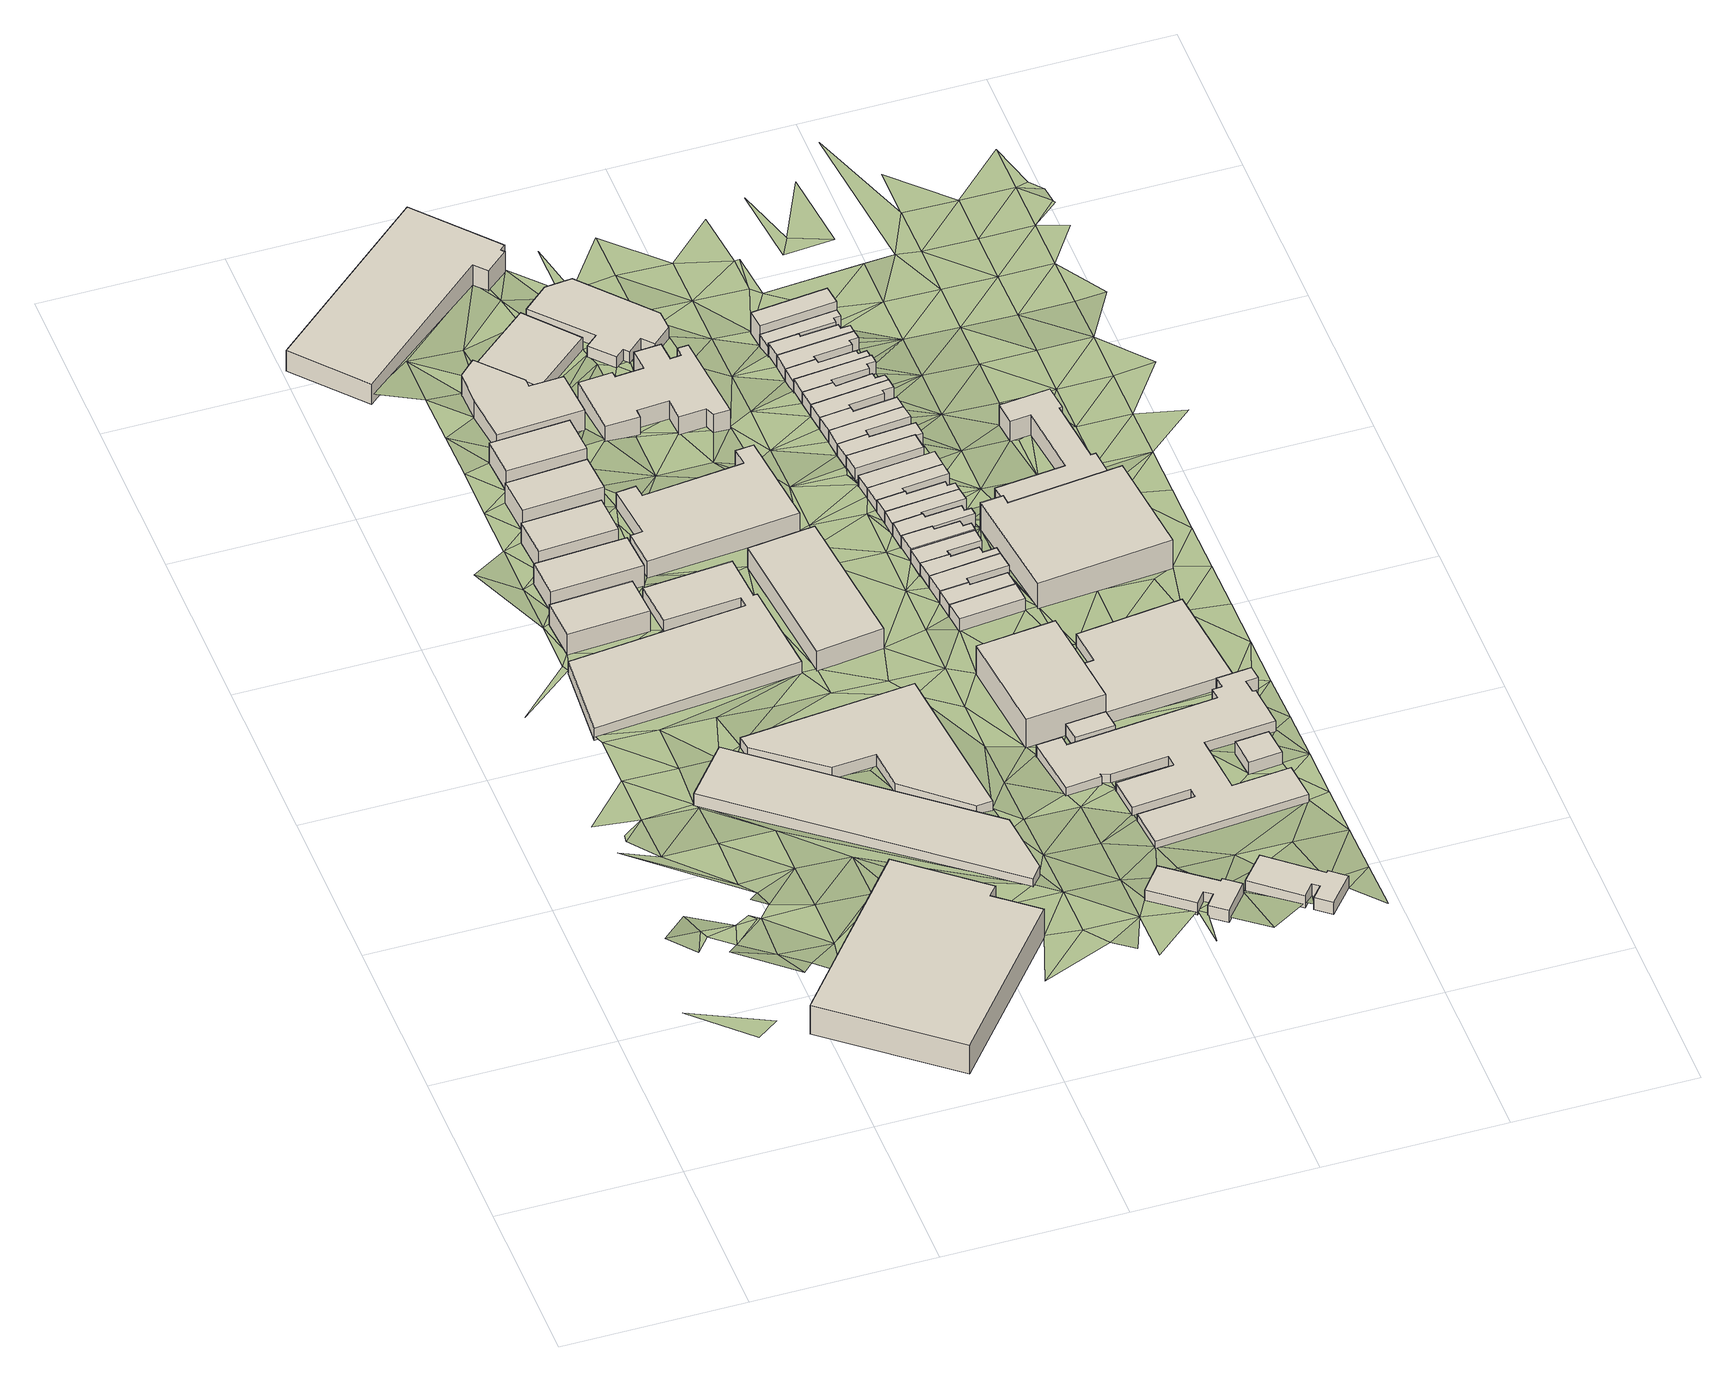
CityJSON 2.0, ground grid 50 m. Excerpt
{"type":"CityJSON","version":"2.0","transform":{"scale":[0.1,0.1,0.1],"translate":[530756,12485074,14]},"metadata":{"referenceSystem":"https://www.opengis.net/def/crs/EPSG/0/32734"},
"CityObjects":{
"building1":{"type":"Building","attributes":{"address":"Salt River Cape Town","building":"parking","building:levels":3,"amenity":"parking","building_height":9.7,"plus_code":"4FRW3F85+RF2","ground_height":22.91,"roof_height":32.61},"geometry":[{"type":"Solid","lod":"1","boundaries":[[[[0,1,2,3]],[[1,4,5,2]],[[4,6,7,5]],[[6,8,9,7]],[[8,10,11,9]],[[10,12,13,11]],[[12,0,3,13]],[[3,2,5,7,9,11,13]],[[12,10,8,6,4,1,0]]]]}]},
"building2":{"type":"Building","attributes":{"building":"retail","building:levels":2,"building_height":6.9,"plus_code":"4FRW3F95+984","ground_height":20.22,"roof_height":27.12},"geometry":[{"type":"Solid","lod":"1","boundaries":[[[[14,15,16,17]],[[15,18,19,16]],[[18,20,21,19]],[[20,14,17,21]],[[17,16,19,21]],[[20,18,15,14]]]]}]},
"building3":{"type":"Building","attributes":{"address":"33 Yew Street Salt River Cape Town","building":"industrial","building:levels":2,"building_height":6.9,"plus_code":"4FRW3F95+C85","ground_height":20.01,"roof_height":26.91},"geometry":[{"type":"Solid","lod":"1","boundaries":[[[[22,23,24,25]],[[23,26,27,24]],[[26,28,29,27]],[[28,22,25,29]],[[25,24,27,29]],[[28,26,23,22]]]]}]},
"building4":{"type":"Building","attributes":{"address":"Salt Orchard 45 Yew Street Salt River Cape Town","building":"retail","building:levels":1,"building_height":4.1,"plus_code":"4FRW3F95+79G","ground_height":19.65,"roof_height":23.75},"geometry":[{"type":"Solid","lod":"1","boundaries":[[[[30,31,32,33]],[[31,34,35,32]],[[34,36,37,35]],[[36,38,39,37]],[[38,40,41,39]],[[40,42,43,41]],[[42,44,45,43]],[[44,46,47,45]],[[46,48,49,47]],[[48,30,33,49]],[[33,32,35,37,39,41,43,45,47,49]],[[48,46,44,42,40,38,36,34,31,30]]]]}]},
"building5":{"type":"Building","attributes":{"building":"industrial","building:levels":1,"building_height":4.1,"plus_code":"4FRW3F95+2FP","ground_height":20.89,"roof_height":24.99},"geometry":[{"type":"Solid","lod":"1","boundaries":[[[[50,51,52,53]],[[51,54,55,52]],[[54,56,57,55]],[[56,58,59,57]],[[58,50,53,59]],[[53,52,55,57,59]],[[58,56,54,51,50]]]]}]},
"building6":{"type":"Building","attributes":{"address":"25 Yew Street Salt River Cape Town","building":"industrial","building:levels":2,"building_height":6.9,"plus_code":"4FRW3F95+F89","ground_height":19.93,"roof_height":26.83},"geometry":[{"type":"Solid","lod":"1","boundaries":[[[[60,61,62,63]],[[61,64,65,62]],[[64,66,67,65]],[[66,60,63,67]],[[63,62,65,67]],[[66,64,61,60]]]]}]},
"building7":{"type":"Building","attributes":{"address":"21 Yew Street Salt River Cape Town","building":"industrial","building:levels":2,"building_height":6.9,"plus_code":"4FRW3F95+G96","ground_height":19.64,"roof_height":26.54},"geometry":[{"type":"Solid","lod":"1","boundaries":[[[[68,69,70,71]],[[69,72,73,70]],[[72,74,75,73]],[[74,68,71,75]],[[71,70,73,75]],[[74,72,69,68]]]]}]},
"building8":{"type":"Building","attributes":{"address":"9 Yew Street Salt River Cape Town","building":"industrial","building:levels":2,"building_height":6.9,"plus_code":"4FRW3F95+H9C","ground_height":19.64,"roof_height":26.54},"geometry":[{"type":"Solid","lod":"1","boundaries":[[[[76,77,78,79]],[[77,80,81,78]],[[80,82,83,81]],[[82,76,79,83]],[[79,78,81,83]],[[82,80,77,76]]]]}]},
"building9":{"type":"Building","attributes":{"address":"Salt Orchard","building":"retail","building:levels":1,"building_height":4.1,"plus_code":"4FRW3F95+3HF","ground_height":19.54,"roof_height":23.64},"geometry":[{"type":"Solid","lod":"1","boundaries":[[[[84,85,86,87]],[[85,88,89,86]],[[88,90,91,89]],[[90,92,93,91]],[[92,94,95,93]],[[94,96,97,95]],[[96,98,99,97]],[[98,84,87,99]],[[87,86,89,91,93,95,97,99]],[[98,96,94,92,90,88,85,84]]]]}]},
"building10":{"type":"Building","attributes":{"address":"Central Park 30 Hopkins Street Salt River Cape Town","building":"industrial","building:levels":2,"building_height":6.9,"plus_code":"4FRW3F95+Q7V","ground_height":15.86,"roof_height":22.76},"geometry":[{"type":"Solid","lod":"1","boundaries":[[[[100,101,102,103]],[[101,104,105,102]],[[104,106,107,105]],[[106,108,109,107]],[[108,110,111,109]],[[110,112,113,111]],[[112,114,115,113]],[[114,100,103,115]],[[103,102,105,107,109,111,113,115]],[[114,112,110,108,106,104,101,100]]]]}]},
"building11":{"type":"Building","attributes":{"address":"7 Yew Street Salt River Cape Town","building":"commercial","building:levels":2,"building_height":6.9,"plus_code":"4FRW3F95+M93","ground_height":17.57,"roof_height":24.47},"geometry":[{"type":"Solid","lod":"1","boundaries":[[[[116,117,118,119]],[[117,120,121,118]],[[120,122,123,121]],[[122,124,125,123]],[[124,126,127,125]],[[126,128,129,127]],[[128,130,131,129]],[[130,116,119,131]],[[119,118,121,123,125,127,129,131]],[[130,128,126,124,122,120,117,116]]]]}]},
"building12":{"type":"Building","attributes":{"address":"5 Hopkins Street Salt River Cape Town","building":"industrial","building:levels":1,"building_height":4.1,"plus_code":"4FRW3F95+PC6","ground_height":17.03,"roof_height":21.13},"geometry":[{"type":"Solid","lod":"1","boundaries":[[[[132,133,134,135]],[[133,136,137,134]],[[136,138,139,137]],[[138,132,135,139]],[[135,134,137,139]],[[138,136,133,132]]]]}]},
"building13":{"type":"Building","attributes":{"address":"Zip Zap Academy 6 Shannon Street Salt River Cape Town","building":"office","building:levels":2,"building_height":6.9,"plus_code":"4FRW3F95+FF9","ground_height":18.12,"roof_height":25.02},"geometry":[{"type":"Solid","lod":"1","boundaries":[[[[140,141,142,143]],[[141,144,145,142]],[[144,146,147,145]],[[146,148,149,147]],[[148,150,151,149]],[[150,152,153,151]],[[152,154,155,153]],[[154,156,157,155]],[[156,158,159,157]],[[158,140,143,159]],[[143,142,145,147,149,151,153,155,157,159]],[[158,156,154,152,150,148,146,144,141,140]]]]}]},
"building14":{"type":"Building","attributes":{"address":"8 Briar Road Salt River Cape Town","building":"industrial","building:levels":2,"building_height":6.9,"plus_code":"4FRW3F95+8H6","ground_height":19.16,"roof_height":26.06},"geometry":[{"type":"Solid","lod":"1","boundaries":[[[[160,161,162,163]],[[161,164,165,162]],[[164,166,167,165]],[[166,160,163,167]],[[163,162,165,167]],[[166,164,161,160]]]]}]},
"building15":{"type":"Building","attributes":{"address":"4 Shannon Street Salt River Cape Town","building":"yes","building:levels":2,"building_height":6.9,"plus_code":"4FRW3F95+JG6","ground_height":17.03,"roof_height":23.93},"geometry":[{"type":"Solid","lod":"1","boundaries":[[[[168,169,170,171]],[[169,172,173,170]],[[172,174,175,173]],[[174,176,177,175]],[[176,178,179,177]],[[178,180,181,179]],[[180,182,183,181]],[[182,184,185,183]],[[184,186,187,185]],[[186,188,189,187]],[[188,190,191,189]],[[190,192,193,191]],[[192,194,195,193]],[[194,196,197,195]],[[196,198,199,197]],[[198,200,201,199]],[[200,202,203,201]],[[202,168,171,203]],[[171,170,173,175,177,179,181,183,185,187,189,191,193,195,197,199,201,203]],[[202,200,198,196,194,192,190,188,186,184,182,180,178,176,174,172,169,168]]]]}]},
"building16":{"type":"Building","attributes":{"address":"Durham Avenue Salt River Cape Town","building":"yes","building:levels":1,"building_height":4.1,"plus_code":"4FRW3F85+RQG","ground_height":22.02,"roof_height":26.12},"geometry":[{"type":"Solid","lod":"1","boundaries":[[[[204,205,206,207]],[[205,208,209,206]],[[208,210,211,209]],[[210,212,213,211]],[[212,214,215,213]],[[214,216,217,215]],[[216,218,219,217]],[[218,220,221,219]],[[220,222,223,221]],[[222,204,207,223]],[[207,206,209,211,213,215,217,219,221,223]],[[222,220,218,216,214,212,210,208,205,204]]]]}]},
"building17":{"type":"Building","attributes":{"address":"3 Hopkins Street Salt River Cape Town","building":"industrial","building:levels":1,"building_height":4.1,"plus_code":"4FRW3F95+PFX","ground_height":16.06,"roof_height":20.16},"geometry":[{"type":"Solid","lod":"1","boundaries":[[[[224,225,226,227]],[[225,228,229,226]],[[228,230,231,229]],[[230,232,233,231]],[[232,234,235,233]],[[234,236,237,235]],[[236,238,239,237]],[[238,240,241,239]],[[240,242,243,241]],[[242,244,245,243]],[[244,246,247,245]],[[246,224,227,247]],[[227,226,229,231,233,235,237,239,241,243,245,247]],[[246,244,242,240,238,236,234,232,230,228,225,224]]]]}]},
"building18":{"type":"Building","attributes":{"address":"49 Shannon Street Salt River Cape Town","building":"industrial","building:levels":3,"building_height":9.7,"plus_code":"4FRW3F95+4P8","ground_height":18.89,"roof_height":28.59},"geometry":[{"type":"Solid","lod":"1","boundaries":[[[[248,249,250,251]],[[249,252,253,250]],[[252,254,255,253]],[[254,256,257,255]],[[256,248,251,257]],[[251,250,253,255,257]],[[256,254,252,249,248]]]]}]},
"building19":{"type":"Building","attributes":{"address":"Salt River Cape Town","building":"yes","building:levels":1,"building_height":4.1,"plus_code":"4FRW3F95+3Q7","ground_height":19.18,"roof_height":23.28},"geometry":[{"type":"Solid","lod":"1","boundaries":[[[[258,259,260,261]],[[259,262,263,260]],[[262,264,265,263]],[[264,258,261,265]],[[261,260,263,265]],[[264,262,259,258]]]]}]},
"building20":{"type":"Building","attributes":{"address":"45 Shannon Street Salt River Cape Town","building":"house","building:levels":1,"building_height":4.1,"plus_code":"4FRW3F95+7P4","ground_height":19.03,"roof_height":23.13},"geometry":[{"type":"Solid","lod":"1","boundaries":[[[[266,267,268,269]],[[267,270,271,268]],[[270,272,273,271]],[[272,266,269,273]],[[269,268,271,273]],[[272,270,267,266]]]]}]},
"building21":{"type":"Building","attributes":{"address":"43 Shannon Street Salt River Cape Town","building":"house","building:levels":1,"building_height":4.1,"plus_code":"4FRW3F95+7PG","ground_height":18.95,"roof_height":23.05},"geometry":[{"type":"Solid","lod":"1","boundaries":[[[[274,275,276,277]],[[275,278,279,276]],[[278,280,281,279]],[[280,282,283,281]],[[282,284,285,283]],[[284,274,277,285]],[[277,276,279,281,283,285]],[[284,282,280,278,275,274]]]]}]},
"building22":{"type":"Building","attributes":{"address":"Durham Avenue Salt River Cape Town","building":"yes","building:levels":1,"building_height":4.1,"plus_code":"4FRW3F85+RV4","ground_height":21.85,"roof_height":25.95},"geometry":[{"type":"Solid","lod":"1","boundaries":[[[[286,287,288,289]],[[287,290,291,288]],[[290,292,293,291]],[[292,294,295,293]],[[294,296,297,295]],[[296,298,299,297]],[[298,300,301,299]],[[300,302,303,301]],[[302,304,305,303]],[[304,286,289,305]],[[289,288,291,293,295,297,299,301,303,305]],[[304,302,300,298,296,294,292,290,287,286]]]]}]},
"building23":{"type":"Building","attributes":{"address":"41 Shannon Street Salt River Cape Town","building":"house","building:levels":1,"building_height":4.1,"plus_code":"4FRW3F95+7PW","ground_height":18.95,"roof_height":23.05},"geometry":[{"type":"Solid","lod":"1","boundaries":[[[[275,274,277,276]],[[274,306,307,277]],[[306,308,309,307]],[[308,310,311,309]],[[310,312,313,311]],[[312,275,276,313]],[[276,277,307,309,311,313]],[[312,310,308,306,274,275]]]]}]},
"building24":{"type":"Building","attributes":{"address":"39 Shannon Street Salt River Cape Town","building":"house","building:levels":1,"building_height":4.1,"plus_code":"4FRW3F95+8P7","ground_height":18.95,"roof_height":23.05},"geometry":[{"type":"Solid","lod":"1","boundaries":[[[[312,310,311,313]],[[310,314,315,311]],[[314,316,317,315]],[[316,318,319,317]],[[318,320,321,319]],[[320,322,323,321]],[[322,324,325,323]],[[324,312,313,325]],[[313,311,315,317,319,321,323,325]],[[324,322,320,318,316,314,310,312]]]]}]},
"building25":{"type":"Building","attributes":{"address":"37 Shannon Street Salt River Cape Town","building":"house","building:levels":1,"building_height":4.1,"plus_code":"4FRW3F95+8PM","ground_height":18.48,"roof_height":22.58},"geometry":[{"type":"Solid","lod":"1","boundaries":[[[[326,327,328,329]],[[327,330,331,328]],[[330,332,333,331]],[[332,334,335,333]],[[334,336,337,335]],[[336,326,329,337]],[[329,328,331,333,335,337]],[[336,334,332,330,327,326]]]]}]},
"building26":{"type":"Building","attributes":{"address":"Salt River Cape Town","building":"yes","building:levels":1,"building_height":4.1,"plus_code":"4FRW3F85+XRX","ground_height":18.66,"roof_height":22.76},"geometry":[{"type":"Solid","lod":"1","boundaries":[[[[338,339,340,341]],[[339,342,343,340]],[[342,344,345,343]],[[344,346,347,345]],[[346,348,349,347]],[[348,350,351,349]],[[350,352,353,351]],[[352,354,355,353]],[[354,356,357,355]],[[356,358,359,357]],[[358,360,361,359]],[[360,362,363,361]],[[362,364,365,363]],[[364,366,367,365]],[[366,368,369,367]],[[368,370,371,369]],[[370,372,373,371]],[[372,374,375,373]],[[374,376,377,375]],[[376,378,379,377]],[[378,380,381,379]],[[380,382,383,381]],[[382,384,385,383]],[[384,386,387,385]],[[386,388,389,387]],[[388,390,391,389]],[[390,392,393,391]],[[392,394,395,393]],[[394,338,341,395]],[[341,340,343,345,347,349,351,353,355,357,359,361,363,365,367,369,371,373,375,377,379,381,383,385,387,389,391,393,395]],[[394,392,390,388,386,384,382,380,378,376,374,372,370,368,366,364,362,360,358,356,354,352,350,348,346,344,342,339,338]]]]}]},
"building27":{"type":"Building","attributes":{"address":"35 Shannon Street Salt River Cape Town","building":"house","building:levels":1,"building_height":4.1,"plus_code":"4FRW3F95+9P3","ground_height":18.81,"roof_height":22.91},"geometry":[{"type":"Solid","lod":"1","boundaries":[[[[396,397,398,399]],[[397,400,401,398]],[[400,402,403,401]],[[402,404,405,403]],[[404,406,407,405]],[[406,408,409,407]],[[408,410,411,409]],[[410,396,399,411]],[[399,398,401,403,405,407,409,411]],[[410,408,406,404,402,400,397,396]]]]}]},
"building28":{"type":"Building","attributes":{"address":"33 Shannon Street Salt River Cape Town","building":"house","building:levels":1,"building_height":4.1,"plus_code":"4FRW3F95+9PF","ground_height":18.48,"roof_height":22.58},"geometry":[{"type":"Solid","lod":"1","boundaries":[[[[412,413,414,415]],[[413,416,417,414]],[[416,418,419,417]],[[418,420,421,419]],[[420,422,423,421]],[[422,424,425,423]],[[424,426,427,425]],[[426,428,429,427]],[[428,412,415,429]],[[415,414,417,419,421,423,425,427,429]],[[428,426,424,422,420,418,416,413,412]]]]}]},
"building29":{"type":"Building","attributes":{"address":"31 Shannon Street Salt River Cape Town","building":"house","building:levels":1,"building_height":4.1,"plus_code":"4FRW3F95+9PV","ground_height":17.86,"roof_height":21.96},"geometry":[{"type":"Solid","lod":"1","boundaries":[[[[430,431,432,433]],[[431,434,435,432]],[[434,436,437,435]],[[436,438,439,437]],[[438,440,441,439]],[[440,430,433,441]],[[433,432,435,437,439,441]],[[440,438,436,434,431,430]]]]}]},
"building30":{"type":"Building","attributes":{"address":"29 Shannon Street Salt River Cape Town","building":"house","building:levels":1,"building_height":4.1,"plus_code":"4FRW3F95+CP3","ground_height":17.86,"roof_height":21.96},"geometry":[{"type":"Solid","lod":"1","boundaries":[[[[438,436,437,439]],[[436,442,443,437]],[[442,444,445,443]],[[444,446,447,445]],[[446,448,449,447]],[[448,450,451,449]],[[450,452,453,451]],[[452,438,439,453]],[[439,437,443,445,447,449,451,453]],[[452,450,448,446,444,442,436,438]]]]}]},
"building31":{"type":"Building","attributes":{"address":"27 Shannon Street Salt River Cape Town","building":"house","building:levels":1,"building_height":4.1,"plus_code":"4FRW3F95+CPM","ground_height":17.45,"roof_height":21.55},"geometry":[{"type":"Solid","lod":"1","boundaries":[[[[454,455,456,457]],[[455,458,459,456]],[[458,460,461,459]],[[460,462,463,461]],[[462,464,465,463]],[[464,454,457,465]],[[457,456,459,461,463,465]],[[464,462,460,458,455,454]]]]}]},
"building32":{"type":"Building","attributes":{"address":"25 Shannon Street Salt River Cape Town","building":"house","building:levels":1,"building_height":4.1,"plus_code":"4FRW3F95+CPV","ground_height":17.45,"roof_height":21.55},"geometry":[{"type":"Solid","lod":"1","boundaries":[[[[464,462,463,465]],[[462,466,467,463]],[[466,468,469,467]],[[468,464,465,469]],[[465,463,467,469]],[[468,466,462,464]]]]}]},
"building33":{"type":"Building","attributes":{"address":"23 Shannon Street Salt River Cape Town","building":"house","building:levels":1,"building_height":4.1,"plus_code":"4FRW3F95+FPC","ground_height":18.41,"roof_height":22.51},"geometry":[{"type":"Solid","lod":"1","boundaries":[[[[470,471,472,473]],[[471,474,475,472]],[[474,476,477,475]],[[476,470,473,477]],[[473,472,475,477]],[[476,474,471,470]]]]}]},
"building34":{"type":"Building","attributes":{"address":"21 Shannon Street Salt River Cape Town","building":"house","building:levels":1,"building_height":4.1,"plus_code":"4FRW3F95+FPJ","ground_height":18,"roof_height":22.1},"geometry":[{"type":"Solid","lod":"1","boundaries":[[[[478,479,480,481]],[[479,482,483,480]],[[482,484,485,483]],[[484,486,487,485]],[[486,488,489,487]],[[488,490,491,489]],[[490,478,481,491]],[[481,480,483,485,487,489,491]],[[490,488,486,484,482,479,478]]]]}]},
"building35":{"type":"Building","attributes":{"address":"19 Shannon Street Salt River Cape Town","building":"house","building:levels":1,"building_height":4.1,"plus_code":"4FRW3F95+GP6","ground_height":18,"roof_height":22.1},"geometry":[{"type":"Solid","lod":"1","boundaries":[[[[490,488,489,491]],[[488,492,493,489]],[[492,494,495,493]],[[494,496,497,495]],[[496,498,499,497]],[[498,490,491,499]],[[491,489,493,495,497,499]],[[498,496,494,492,488,490]]]]}]},
"building36":{"type":"Building","attributes":{"address":"17 Shannon Street Salt River Cape Town","building":"house","building:levels":1,"building_height":4.1,"plus_code":"4FRW3F95+GPC","ground_height":18,"roof_height":22.1},"geometry":[{"type":"Solid","lod":"1","boundaries":[[[[498,496,497,499]],[[496,500,501,497]],[[500,502,503,501]],[[502,504,505,503]],[[504,506,507,505]],[[506,498,499,507]],[[499,497,501,503,505,507]],[[506,504,502,500,496,498]]]]}]},
"building37":{"type":"Building","attributes":{"address":"15 Shannon Street Salt River Cape Town","building":"house","building:levels":1,"building_height":4.1,"plus_code":"4FRW3F95+GMX","ground_height":18,"roof_height":22.1},"geometry":[{"type":"Solid","lod":"1","boundaries":[[[[506,504,505,507]],[[504,508,509,505]],[[508,510,511,509]],[[510,512,513,511]],[[512,514,515,513]],[[514,516,517,515]],[[516,518,519,517]],[[518,506,507,519]],[[507,505,509,511,513,515,517,519]],[[518,516,514,512,510,508,504,506]]]]}]},
"building38":{"type":"Building","attributes":{"address":"13 Shannon Street Salt River Cape Town","building":"house","building:levels":1,"building_height":4.1,"plus_code":"4FRW3F95+HP6","ground_height":18,"roof_height":22.1},"geometry":[{"type":"Solid","lod":"1","boundaries":[[[[518,516,517,519]],[[516,520,521,517]],[[520,522,523,521]],[[522,524,525,523]],[[524,526,527,525]],[[526,528,529,527]],[[528,530,531,529]],[[530,518,519,531]],[[519,517,521,523,525,527,529,531]],[[530,528,526,524,522,520,516,518]]]]}]},
"building39":{"type":"Building","attributes":{"address":"11 Shannon Street Salt River Cape Town","building":"house","building:levels":1,"building_height":4.1,"plus_code":"4FRW3F95+HMQ","ground_height":18,"roof_height":22.1},"geometry":[{"type":"Solid","lod":"1","boundaries":[[[[530,528,529,531]],[[528,532,533,529]],[[532,534,535,533]],[[534,536,537,535]],[[536,538,539,537]],[[538,540,541,539]],[[540,542,543,541]],[[542,530,531,543]],[[531,529,533,535,537,539,541,543]],[[542,540,538,536,534,532,528,530]]]]}]},
"building40":{"type":"Building","attributes":{"address":"9 Shannon Street Salt River Cape Town","building":"house","building:levels":1,"building_height":4.1,"plus_code":"4FRW3F95+JP2","ground_height":17.03,"roof_height":21.13},"geometry":[{"type":"Solid","lod":"1","boundaries":[[[[544,545,546,547]],[[545,548,549,546]],[[548,550,551,549]],[[550,552,553,551]],[[552,554,555,553]],[[554,556,557,555]],[[556,558,559,557]],[[558,544,547,559]],[[547,546,549,551,553,555,557,559]],[[558,556,554,552,550,548,545,544]]]]}]},
"building41":{"type":"Building","attributes":{"address":"7 Shannon Street Salt River Cape Town","building":"house","building:levels":1,"building_height":4.1,"plus_code":"4FRW3F95+JMH","ground_height":17.03,"roof_height":21.13},"geometry":[{"type":"Solid","lod":"1","boundaries":[[[[558,556,557,559]],[[556,560,561,557]],[[560,562,563,561]],[[562,564,565,563]],[[564,566,567,565]],[[566,568,569,567]],[[568,570,571,569]],[[570,558,559,571]],[[559,557,561,563,565,567,569,571]],[[570,568,566,564,562,560,556,558]]]]}]},
"building42":{"type":"Building","attributes":{"address":"26 Briar Road Salt River Cape Town","building":"industrial","building:levels":1,"building_height":4.1,"plus_code":"4FRW3F95+4V6","ground_height":18.25,"roof_height":22.35},"geometry":[{"type":"Solid","lod":"1","boundaries":[[[[572,573,574,575]],[[573,576,577,574]],[[576,578,579,577]],[[578,580,581,579]],[[580,582,583,581]],[[582,572,575,583]],[[575,574,577,579,581,583]],[[582,580,578,576,573,572]]]]}]},
"building43":{"type":"Building","attributes":{"address":"5 Shannon Street Salt River Cape Town","building":"house","building:levels":1,"building_height":4.1,"plus_code":"4FRW3F95+JMQ","ground_height":17.03,"roof_height":21.13},"geometry":[{"type":"Solid","lod":"1","boundaries":[[[[570,568,569,571]],[[568,584,585,569]],[[584,586,587,585]],[[586,588,589,587]],[[588,590,591,589]],[[590,592,593,591]],[[592,594,595,593]],[[594,570,571,595]],[[571,569,585,587,589,591,593,595]],[[594,592,590,588,586,584,568,570]]]]}]},
"building44":{"type":"Building","attributes":{"address":"3 Shannon Street Salt River Cape Town","building":"house","building:levels":1,"building_height":4.1,"plus_code":"4FRW3F95+MM5","ground_height":15.81,"roof_height":19.91},"geometry":[{"type":"Solid","lod":"1","boundaries":[[[[596,597,598,599]],[[597,600,601,598]],[[600,602,603,601]],[[602,604,605,603]],[[604,606,607,605]],[[606,608,609,607]],[[608,610,611,609]],[[610,596,599,611]],[[599,598,601,603,605,607,609,611]],[[610,608,606,604,602,600,597,596]]]]}]},
"building45":{"type":"Building","attributes":{"address":"Salt River Cape Town","building":"yes","building:levels":1,"building_height":4.1,"plus_code":"4FRW3F85+XWM","ground_height":20.12,"roof_height":24.22},"geometry":[{"type":"Solid","lod":"1","boundaries":[[[[612,613,614,615]],[[613,616,617,614]],[[616,618,619,617]],[[618,612,615,619]],[[615,614,617,619]],[[618,616,613,612]]]]}]},
"building46":{"type":"Building","attributes":{"address":"1 Shannon Street Salt River Cape Town","building":"residential","building:levels":2,"rooms":"6","residential":"student","operator":"Skins Property","building_height":6.9,"plus_code":"4FRW3F95+MMH","ground_height":15.81,"roof_height":22.71},"geometry":[{"type":"Solid","lod":"1","boundaries":[[[[608,620,621,622]],[[620,623,624,621]],[[623,610,625,624]],[[610,608,622,625]],[[622,621,624,625]],[[610,623,620,608]]]]}]},
"building47":{"type":"Building","attributes":{"address":"20 Durham Avenue Salt River Cape Town","building":"industrial","building:levels":3,"building_height":9.7,"plus_code":"4FRW3F95+8V2","ground_height":17.39,"roof_height":27.09},"geometry":[{"type":"Solid","lod":"1","boundaries":[[[[626,627,628,629]],[[627,630,631,628]],[[630,632,633,631]],[[632,634,635,633]],[[634,636,637,635]],[[636,626,629,637]],[[629,628,631,633,635,637]],[[636,634,632,630,627,626]]]]}]},
"building48":{"type":"Building","attributes":{"address":"Wesley Methodist Practising School 16 Durham Avenue Salt River Cape Town","building":"school","building:levels":2,"building_height":6.9,"plus_code":"4FRW3F95+CVQ","ground_height":15.95,"roof_height":22.85},"geometry":[{"type":"Solid","lod":"1","boundaries":[[[[638,639,640,641]],[[639,642,643,640]],[[642,644,645,643]],[[644,646,647,645]],[[646,648,649,647]],[[648,650,651,649]],[[650,652,653,651]],[[652,654,655,653]],[[654,656,657,655]],[[656,658,659,657]],[[658,660,661,659]],[[660,638,641,661]],[[641,640,643,645,647,649,651,653,655,657,659,661]],[[660,658,656,654,652,650,648,646,644,642,639,638]]]]}]},
"terrain1":{"type":"TINRelief","geometry":[{"type":"CompositeSurface","lod":"1","boundaries":[[[662,663,664]],[[665,666,667]],[[668,665,667]],[[667,666,669]],[[667,669,670]],[[668,667,670]],[[669,671,670]],[[672,673,671]],[[673,672,674]],[[675,676,677]],[[678,675,677]],[[679,670,671]],[[680,681,678]],[[671,673,682]],[[683,675,684]],[[671,682,679]],[[679,685,670]],[[686,673,674]],[[680,687,681]],[[685,679,682]],[[675,678,688]],[[689,682,673]],[[686,689,673]],[[678,681,690]],[[675,691,684]],[[692,693,687]],[[678,690,688]],[[694,689,686]],[[682,695,693]],[[688,691,675]],[[682,689,695]],[[696,697,684]],[[698,699,700]],[[681,687,701]],[[693,701,687]],[[681,701,690]],[[684,691,696]],[[697,702,703]],[[695,701,693]],[[690,704,688]],[[697,696,702]],[[688,704,691]],[[694,12,689]],[[701,704,690]],[[698,705,699]],[[689,706,695]],[[705,707,699]],[[691,50,696]],[[707,705,708]],[[707,709,710]],[[698,711,705]],[[695,712,701]],[[696,50,702]],[[713,707,708]],[[707,713,709]],[[710,709,714]],[[689,12,706]],[[704,701,712]],[[712,695,706]],[[713,715,709]],[[709,715,716]],[[714,709,716]],[[717,702,50]],[[705,711,718]],[[708,15,713]],[[702,719,703]],[[50,720,721]],[[716,66,714]],[[706,12,712]],[[721,717,50]],[[722,723,714]],[[691,704,724]],[[66,722,714]],[[720,725,721]],[[726,720,50]],[[725,720,726]],[[723,722,727]],[[728,712,12]],[[698,729,711]],[[716,715,28]],[[730,723,731]],[[731,723,727]],[[711,732,718]],[[733,713,15]],[[704,712,724]],[[719,702,717]],[[721,734,717]],[[735,725,726]],[[736,730,737]],[[731,737,730]],[[64,722,66]],[[12,738,728]],[[739,740,741]],[[718,742,15]],[[732,742,718]],[[743,736,737]],[[28,61,716]],[[711,729,732]],[[740,736,744]],[[712,728,724]],[[745,726,50]],[[733,15,742]],[[743,744,736]],[[74,731,727]],[[746,735,726]],[[728,738,747]],[[719,717,734]],[[734,721,748]],[[738,749,750]],[[722,64,72]],[[751,741,740]],[[744,751,740]],[[752,28,733]],[[753,752,733]],[[750,747,738]],[[735,746,754]],[[61,28,755]],[[743,737,80]],[[747,724,728]],[[28,752,755]],[[755,752,753]],[[735,754,756]],[[757,758,750]],[[755,759,61]],[[64,61,759]],[[751,760,741]],[[77,731,74]],[[40,733,742]],[[761,739,741]],[[726,745,746]],[[759,755,762]],[[754,746,756]],[[763,732,729]],[[753,733,40]],[[759,764,64]],[[758,757,765]],[[72,64,764]],[[760,766,741]],[[747,750,767]],[[764,759,762]],[[734,748,719]],[[748,721,98]],[[72,764,768]],[[72,768,74]],[[747,767,724]],[[758,767,750]],[[77,74,768]],[[80,769,743]],[[760,770,766]],[[771,768,764]],[[130,770,760]],[[719,748,772]],[[773,746,745]],[[80,77,774]],[[766,761,741]],[[775,753,40]],[[724,767,776]],[[719,772,777]],[[778,770,130]],[[768,779,77]],[[780,774,77]],[[130,781,778]],[[80,774,769]],[[779,768,771]],[[782,777,40]],[[783,776,767]],[[784,758,765]],[[771,785,779]],[[784,767,758]],[[766,770,132]],[[783,745,776]],[[772,775,777]],[[748,786,772]],[[745,787,773]],[[778,781,788]],[[774,780,769]],[[77,779,780]],[[777,775,40]],[[784,765,789]],[[783,790,745]],[[745,790,787]],[[791,753,775]],[[783,767,792]],[[780,793,769]],[[788,769,793]],[[748,98,786]],[[784,792,767]],[[787,790,794]],[[761,766,795]],[[795,766,132]],[[779,796,780]],[[786,797,772]],[[788,798,778]],[[785,799,779]],[[780,796,800]],[[794,801,787]],[[98,787,801]],[[783,802,790]],[[792,803,783]],[[788,793,804]],[[784,805,806]],[[807,792,784]],[[808,796,779]],[[790,809,794]],[[810,761,795]],[[798,138,778]],[[783,803,802]],[[811,795,132]],[[807,784,806]],[[812,804,793]],[[800,796,808]],[[798,788,804]],[[786,98,813]],[[792,807,204]],[[801,814,98]],[[811,132,138]],[[815,800,816]],[[817,808,779]],[[790,802,809]],[[810,795,818]],[[813,797,786]],[[794,819,801]],[[817,779,799]],[[795,811,246]],[[791,775,161]],[[808,816,800]],[[814,813,98]],[[809,820,794]],[[812,821,822]],[[823,803,792]],[[138,824,811]],[[795,246,818]],[[814,801,819]],[[820,819,794]],[[812,825,804]],[[792,204,823]],[[826,161,797]],[[806,827,828]],[[798,804,825]],[[138,798,824]],[[825,812,196]],[[196,812,822]],[[829,797,813]],[[802,803,830]],[[799,831,817]],[[808,817,832]],[[833,806,828]],[[826,797,834]],[[833,835,806]],[[809,802,836]],[[819,837,814]],[[838,818,246]],[[814,837,813]],[[839,803,823]],[[791,161,840]],[[150,817,831]],[[841,825,196]],[[204,842,823]],[[825,841,843]],[[832,844,808]],[[803,839,830]],[[797,829,834]],[[204,845,842]],[[820,846,819]],[[832,817,847]],[[791,840,848]],[[838,246,244]],[[150,847,817]],[[161,826,849]],[[802,830,850]],[[850,836,802]],[[791,848,150]],[[841,196,194]],[[813,851,829]],[[813,837,851]],[[846,852,819]],[[842,845,853]],[[244,854,838]],[[161,855,840]],[[826,834,849]],[[841,856,857]],[[841,194,856]],[[858,859,860]],[[861,836,862]],[[846,863,864]],[[836,850,862]],[[150,848,865]],[[866,823,842]],[[150,865,847]],[[275,834,829]],[[846,864,852]],[[867,868,194]],[[829,851,267]],[[866,842,853]],[[867,869,868]],[[829,267,275]],[[853,860,870]],[[855,161,849]],[[851,837,871]],[[872,819,852]],[[856,194,873]],[[840,874,848]],[[868,873,194]],[[839,875,830]],[[264,864,863]],[[312,834,275]],[[865,876,847]],[[849,834,396]],[[834,312,324]],[[244,877,878]],[[286,853,870]],[[873,879,856]],[[878,880,244]],[[881,860,859]],[[324,396,834]],[[862,850,882]],[[883,840,855]],[[884,873,847]],[[870,860,881]],[[865,848,885]],[[884,847,876]],[[286,866,853]],[[883,874,840]],[[410,849,396]],[[837,252,871]],[[886,849,410]],[[887,244,880]],[[886,855,849]],[[888,875,839]],[[848,874,889]],[[848,889,890]],[[872,852,258]],[[871,891,851]],[[892,879,873]],[[865,893,876]],[[848,890,885]],[[886,894,855]],[[882,850,895]],[[894,896,855]],[[879,892,877]],[[873,884,892]],[[883,855,896]],[[897,878,877]],[[865,885,898]],[[880,878,897]],[[872,258,264]],[[899,865,898]],[[893,865,899]],[[866,900,823]],[[874,901,889]],[[558,884,876]],[[902,903,881]],[[901,890,889]],[[866,286,904]],[[905,871,252]],[[892,897,877]],[[893,906,876]],[[902,907,903]],[[891,871,905]],[[908,909,910]],[[908,910,911]],[[863,912,264]],[[876,906,913]],[[887,880,914]],[[876,913,558]],[[915,916,917]],[[916,918,917]],[[884,919,892]],[[920,286,921]],[[897,914,880]],[[570,884,558]],[[286,920,904]],[[922,923,924]],[[925,252,926]],[[594,884,570]],[[910,927,911]],[[476,901,874]],[[884,594,919]],[[916,332,918]],[[926,928,925]],[[897,892,929]],[[252,925,905]],[[930,931,932]],[[872,264,933]],[[930,934,931]],[[905,935,891]],[[936,891,935]],[[929,892,919]],[[905,925,935]],[[927,910,936]],[[937,938,939]],[[916,940,941]],[[900,866,904]],[[942,938,937]],[[936,935,927]],[[923,416,924]],[[916,941,332]],[[923,943,944]],[[945,927,935]],[[434,934,930]],[[935,946,945]],[[923,944,416]],[[947,332,946]],[[941,946,332]],[[948,949,950]],[[941,945,946]],[[944,947,946]],[[951,476,874]],[[952,897,929]],[[300,953,920]],[[954,942,937]],[[914,897,955]],[[416,944,946]],[[930,956,418]],[[957,904,920]],[[486,484,488]],[[488,494,492]],[[958,935,925]],[[418,416,946]],[[418,434,930]],[[950,949,959]],[[953,300,960]],[[502,510,504]],[[510,961,504]],[[912,933,264]],[[442,937,962]],[[963,949,948]],[[964,965,966]],[[967,965,964]],[[872,933,968]],[[897,952,955]],[[418,946,969]],[[954,937,442]],[[920,953,957]],[[872,968,970]],[[488,484,494]],[[971,434,418]],[[972,952,929]],[[957,900,904]],[[925,973,958]],[[974,436,434]],[[554,552,556]],[[500,510,502]],[[436,974,442]],[[560,556,562]],[[418,969,975]],[[476,976,470]],[[974,954,442]],[[976,476,951]],[[970,977,872]],[[964,966,524]],[[534,967,964]],[[978,950,959]],[[975,971,418]],[[954,974,462]],[[955,979,914]],[[592,590,588]],[[974,434,971]],[[980,592,588]],[[969,981,975]],[[982,949,963]],[[929,620,972]],[[951,462,983]],[[562,556,552]],[[972,984,952]],[[578,973,925]],[[514,512,510]],[[976,951,983]],[[955,952,984]],[[964,524,534]],[[514,510,500]],[[974,983,462]],[[976,983,484]],[[522,520,524]],[[534,524,520]],[[957,985,900]],[[980,588,986]],[[900,985,963]],[[978,959,618]],[[538,536,534]],[[494,484,987]],[[534,520,538]],[[494,987,496]],[[496,987,500]],[[933,988,968]],[[550,548,552]],[[562,552,548]],[[958,989,935]],[[514,500,987]],[[982,963,990]],[[564,562,566]],[[970,968,988]],[[484,983,987]],[[548,566,562]],[[618,982,990]],[[985,990,963]],[[588,586,584]],[[971,991,974]],[[958,973,992]],[[584,986,588]],[[516,514,993]],[[516,993,520]],[[604,986,606]],[[986,584,606]],[[520,993,538]],[[990,978,618]],[[540,538,993]],[[974,994,983]],[[981,995,975]],[[993,514,987]],[[996,548,540]],[[566,548,996]],[[970,356,977]],[[578,992,973]],[[568,566,996]],[[350,348,352]],[[997,978,990]],[[568,996,584]],[[348,978,997]],[[996,606,584]],[[983,638,987]],[[994,974,991]],[[348,354,352]],[[972,620,998]],[[991,971,999]],[[540,993,996]],[[608,606,1000]],[[608,1000,620]],[[992,989,958]],[[994,638,983]],[[348,997,1001]],[[354,348,1001]],[[1002,1003,1004]],[[356,354,1001]],[[1005,977,356]],[[977,1005,578]],[[606,996,1000]],[[1006,993,987]],[[638,1007,987]],[[994,991,1008]],[[995,981,627]],[[1002,1004,1009]],[[989,992,578]],[[356,1001,1005]],[[998,620,1000]],[[1010,1008,991]],[[999,1010,991]],[[1008,1010,994]],[[1011,972,998]],[[1007,1006,987]],[[993,1012,996]],[[1005,1013,578]],[[989,578,1014]],[[1009,1015,1002]],[[1014,578,1013]],[[1012,993,1006]],[[1007,638,660]],[[1016,1000,996]],[[998,1000,1011]],[[1017,1018,1019]],[[996,1012,1016]],[[627,989,1020]],[[1018,1021,1019]],[[1020,989,1014]],[[1006,1007,1022]],[[1011,1000,1016]],[[1023,1021,1018]],[[1007,660,1022]],[[1024,1021,1023]],[[1023,660,1024]],[[1017,995,1025]],[[995,627,1025]],[[1018,1017,1025]],[[1012,1006,1026]],[[627,1020,1027]],[[1023,1022,660]],[[1026,1006,1022]],[[1023,1018,1028]],[[1027,1025,627]],[[1029,1011,1016]],[[1030,1016,1012]],[[1011,1029,1031]],[[1032,1012,1026]],[[1028,1018,1025]],[[1011,1031,1033]],[[1034,1022,1023]],[[1016,1030,1029]],[[1012,1032,1030]],[[1023,1028,1034]],[[1026,1022,1035]],[[1029,1036,1031]],[[1032,1026,1035]],[[1030,1037,1029]],[[1035,1022,1034]],[[1025,1038,1028]],[[1036,1039,1031]],[[1029,1037,1036]],[[1030,1032,1040]],[[1035,1041,1032]],[[1034,1028,1042]],[[1032,1041,1040]],[[1035,1034,1042]],[[1030,1043,1037]],[[1043,1030,1040]],[[1035,1044,1041]],[[1036,1037,1045]],[[1044,1040,1041]],[[1037,1043,1045]],[[1046,1043,1040]],[[1047,1036,1045]],[[1043,1048,1045]],[[1049,1048,1043]],[[1047,1045,1050]],[[1050,1045,1051]],[[1045,1048,1051]]]}]}
},
"vertices":[
[568,449,97],[427,277,97],[427,277,194],[568,449,194],[755,10,97],[755,10,194],[1090,418,97],[1090,418,194],[980,507,97],[980,507,194],[1004,536,97],[1004,536,194],[786,714,97],[786,714,194],
[536,1812,71],[529,1929,71],[529,1929,140],[536,1812,140],[306,1916,71],[306,1916,140],[313,1799,71],[313,1799,140],
[319,2072,68],[326,1961,68],[326,1961,137],[319,2072,137],[576,1976,68],[576,1976,137],[569,2086,68],[569,2086,137],
[295,1740,65],[277,1489,65],[277,1489,106],[295,1740,106],[843,1551,65],[843,1551,106],[819,1819,65],[819,1819,106],[808,1818,65],[808,1818,106],[799,1951,65],[799,1951,106],[557,1932,65],[557,1932,106],[568,1803,65],[568,1803,106],[775,1818,65],[775,1818,106],[778,1789,65],[778,1789,106],
[545,1313,77],[430,1173,77],[430,1173,118],[545,1313,118],[1127,607,77],[1127,607,118],[1157,644,77],[1157,644,118],[1140,829,77],[1140,829,118],
[345,2110,68],[559,2123,68],[559,2123,137],[345,2110,137],[553,2235,68],[553,2235,137],[338,2222,68],[338,2222,137],
[348,2375,65],[355,2266,65],[355,2266,134],[348,2375,134],[576,2281,65],[576,2281,134],[569,2390,65],[569,2390,134],
[365,2414,65],[581,2427,65],[581,2427,134],[365,2414,134],[574,2538,65],[574,2538,134],[358,2525,65],[358,2525,134],
[610,1341,64],[614,1301,64],[614,1301,105],[610,1341,105],[789,1165,64],[789,1165,105],[909,1174,64],[909,1174,105],[918,1059,64],[918,1059,105],[1085,916,64],[1085,916,105],[1128,920,64],[1128,920,105],[1083,1386,64],[1083,1386,105],
[165,2859,27],[542,3187,27],[542,3187,96],[165,2859,96],[573,3153,27],[573,3153,96],[634,3206,27],[634,3206,96],[626,3216,27],[626,3216,96],[641,3229,27],[641,3229,96],[457,3439,27],[457,3439,96],[3,3044,27],[3,3044,96],
[425,2844,44],[381,2802,44],[381,2802,113],[425,2844,113],[380,2702,44],[380,2702,113],[392,2567,44],[392,2567,113],[628,2581,44],[628,2581,113],[619,2714,44],[619,2714,113],[526,2710,44],[526,2710,113],[525,2733,44],[525,2733,113],
[604,3001,39],[445,2867,39],[445,2867,80],[604,3001,80],[561,2731,39],[561,2731,80],[720,2865,39],[720,2865,80],
[604,2269,49],[620,2114,49],[620,2114,118],[604,2269,118],[585,2110,49],[585,2110,118],[595,2007,49],[595,2007,118],[1010,2049,49],[1010,2049,118],[982,2321,49],[982,2321,118],[932,2316,49],[932,2316,118],[937,2266,49],[937,2266,118],[661,2238,49],[661,2238,118],[657,2274,49],[657,2274,118],
[1067,1575,60],[1026,1982,60],[1026,1982,129],[1067,1575,129],[843,1961,60],[843,1961,129],[883,1551,60],[883,1551,129],
[647,2687,39],[659,2513,39],[659,2513,108],[647,2687,108],[752,2519,39],[752,2519,108],[751,2543,39],[751,2543,108],[839,2549,39],[839,2549,108],[843,2487,39],[843,2487,108],[917,2492,39],[917,2492,108],[926,2467,39],[926,2467,108],[972,2470,39],[972,2470,108],[950,2726,39],[950,2726,108],[920,2724,39],[920,2724,108],[922,2697,39],[922,2697,108],[891,2694,39],[891,2694,108],[887,2751,39],[887,2751,108],[813,2746,39],[813,2746,108],[818,2683,39],[818,2683,108],[741,2677,39],[741,2677,108],[739,2694,39],[739,2694,108],
[1429,541,88],[1371,467,88],[1371,467,129],[1429,541,129],[1481,380,88],[1481,380,129],[1507,414,88],[1507,414,129],[1528,398,88],[1528,398,129],[1501,364,88],[1501,364,129],[1546,328,88],[1546,328,129],[1611,410,88],[1611,410,129],[1567,445,88],[1567,445,129],[1561,438,88],[1561,438,129],
[625,3018,29],[758,2872,29],[758,2872,70],[625,3018,70],[725,2843,29],[725,2843,70],[781,2781,29],[781,2781,70],[805,2802,29],[805,2802,70],[818,2788,29],[818,2788,70],[859,2825,29],[859,2825,70],[887,2795,29],[887,2795,70],[938,2840,29],[938,2840,70],[935,2897,29],[935,2897,70],[769,3086,29],[769,3086,70],[694,3079,29],[694,3079,70],
[1502,1144,57],[1483,1329,57],[1483,1329,154],[1502,1144,154],[1471,1438,57],[1471,1438,154],[1255,1416,57],[1255,1416,154],[1284,1123,57],[1284,1123,154],
[1500,1139,60],[1392,1129,60],[1392,1129,101],[1500,1139,101],[1398,1074,60],[1398,1074,101],[1506,1084,60],[1506,1084,101],
[1440,1651,59],[1259,1633,59],[1259,1633,100],[1440,1651,100],[1265,1575,59],[1265,1575,100],[1445,1593,59],[1445,1593,100],
[1332,1695,58],[1253,1688,58],[1253,1688,99],[1332,1695,99],[1259,1633,58],[1259,1633,99],[1440,1651,58],[1440,1651,99],[1435,1697,58],[1435,1697,99],[1332,1687,58],[1332,1687,99],
[1683,496,87],[1619,420,87],[1619,420,128],[1683,496,128],[1741,318,87],[1741,318,128],[1771,354,87],[1771,354,128],[1788,340,87],[1788,340,128],[1760,306,87],[1760,306,128],[1801,272,87],[1801,272,128],[1868,352,87],[1868,352,128],[1825,388,87],[1825,388,128],[1820,382,87],[1820,382,128],
[1331,1709,58],[1331,1709,99],[1446,1720,58],[1446,1720,99],[1440,1769,58],[1440,1769,99],[1246,1749,58],[1246,1749,99],
[1438,1791,58],[1438,1791,99],[1400,1787,58],[1400,1787,99],[1398,1807,58],[1398,1807,99],[1320,1799,58],[1320,1799,99],[1321,1807,58],[1321,1807,99],[1241,1801,58],[1241,1801,99],
[1241,1801,53],[1321,1807,53],[1321,1807,94],[1241,1801,94],[1319,1824,53],[1319,1824,94],[1413,1832,53],[1413,1832,94],[1410,1874,53],[1410,1874,94],[1235,1858,53],[1235,1858,94],
[1881,696,55],[1871,803,55],[1871,803,96],[1881,696,96],[1711,789,55],[1711,789,96],[1696,958,55],[1696,958,96],[1890,975,55],[1890,975,96],[1879,1095,55],[1879,1095,96],[1870,1097,55],[1870,1097,96],[1866,1134,55],[1866,1134,96],[1900,1137,55],[1900,1137,96],[1896,1178,55],[1896,1178,96],[1801,1169,55],[1801,1169,96],[1805,1136,55],[1805,1136,96],[1778,1134,55],[1778,1134,96],[1782,1102,55],[1782,1102,96],[1371,1062,55],[1371,1062,96],[1369,1092,55],[1369,1092,96],[1300,1086,55],[1300,1086,96],[1317,914,55],[1317,914,96],[1416,924,55],[1416,924,96],[1415,934,55],[1415,934,96],[1438,925,55],[1438,925,96],[1595,939,55],[1595,939,96],[1598,906,55],[1598,906,96],[1442,892,55],[1442,892,96],[1451,794,55],[1451,794,96],[1610,808,55],[1610,808,96],[1612,781,55],[1612,781,96],[1455,767,55],[1455,767,96],[1465,659,55],[1465,659,96],
[1235,1858,56],[1410,1874,56],[1410,1874,97],[1235,1858,97],[1408,1898,56],[1408,1898,97],[1386,1896,56],[1386,1896,97],[1384,1914,56],[1384,1914,97],[1314,1908,56],[1314,1908,97],[1313,1919,56],[1313,1919,97],[1229,1912,56],[1229,1912,97],
[1229,1912,53],[1313,1919,53],[1313,1919,94],[1229,1912,94],[1429,1930,53],[1429,1930,94],[1427,1952,53],[1427,1952,94],[1408,1951,53],[1408,1951,94],[1407,1969,53],[1407,1969,94],[1308,1960,53],[1308,1960,94],[1307,1973,53],[1307,1973,94],[1224,1964,53],[1224,1964,94],
[1307,1973,47],[1306,1983,47],[1306,1983,88],[1307,1973,88],[1428,1995,47],[1428,1995,88],[1423,2034,47],[1423,2034,88],[1221,2016,47],[1221,2016,88],[1224,1964,47],[1224,1964,88],
[1421,2058,47],[1421,2058,88],[1400,2056,47],[1400,2056,88],[1399,2070,47],[1399,2070,88],[1295,2060,47],[1295,2060,88],[1294,2070,47],[1294,2070,88],[1216,2062,47],[1216,2062,88],
[1216,2062,43],[1294,2070,43],[1294,2070,84],[1216,2062,84],[1292,2086,43],[1292,2086,84],[1419,2099,43],[1419,2099,84],[1416,2137,43],[1416,2137,84],[1210,2116,43],[1210,2116,84],
[1411,2187,43],[1411,2187,84],[1204,2166,43],[1204,2166,84],
[1382,2251,52],[1196,2235,52],[1196,2235,93],[1382,2251,93],[1202,2183,52],[1202,2183,93],[1387,2201,52],[1387,2201,93],
[1196,2235,48],[1382,2251,48],[1382,2251,89],[1196,2235,89],[1403,2253,48],[1403,2253,89],[1399,2296,48],[1399,2296,89],[1274,2285,48],[1274,2285,89],[1273,2295,48],[1273,2295,89],[1190,2286,48],[1190,2286,89],
[1272,2309,48],[1272,2309,89],[1395,2321,48],[1395,2321,89],[1389,2361,48],[1389,2361,89],[1185,2339,48],[1185,2339,89],
[1385,2398,48],[1385,2398,89],[1266,2385,48],[1266,2385,89],[1264,2400,48],[1264,2400,89],[1180,2391,48],[1180,2391,89],
[1263,2410,48],[1263,2410,89],[1360,2421,48],[1360,2421,89],[1359,2433,48],[1359,2433,89],[1389,2436,48],[1389,2436,89],[1386,2465,48],[1386,2465,89],[1174,2442,48],[1174,2442,89],
[1383,2484,48],[1383,2484,89],[1357,2482,48],[1357,2482,89],[1355,2499,48],[1355,2499,89],[1255,2486,48],[1255,2486,89],[1252,2500,48],[1252,2500,89],[1169,2492,48],[1169,2492,89],
[1251,2509,48],[1251,2509,89],[1354,2519,48],[1354,2519,89],[1353,2535,48],[1353,2535,89],[1377,2538,48],[1377,2538,89],[1375,2563,48],[1375,2563,89],[1164,2543,48],[1164,2543,89],
[1164,2543,39],[1375,2563,39],[1375,2563,80],[1164,2543,80],[1372,2591,39],[1372,2591,80],[1349,2588,39],[1349,2588,80],[1347,2600,39],[1347,2600,80],[1244,2590,39],[1244,2590,80],[1242,2603,39],[1242,2603,80],[1159,2594,39],[1159,2594,80],
[1241,2613,39],[1241,2613,80],[1345,2623,39],[1345,2623,80],[1343,2639,39],[1343,2639,80],[1368,2642,39],[1368,2642,80],[1365,2668,39],[1365,2668,80],[1155,2648,39],[1155,2648,80],
[1483,1329,51],[1502,1144,51],[1502,1144,92],[1483,1329,92],[1846,1176,51],[1846,1176,92],[1815,1472,51],[1815,1472,92],[1525,1438,51],[1525,1438,92],[1536,1334,51],[1536,1334,92],
[1363,2691,39],[1363,2691,80],[1337,2689,39],[1337,2689,80],[1336,2703,39],[1336,2703,80],[1233,2694,39],[1233,2694,80],[1232,2704,39],[1232,2704,80],[1150,2696,39],[1150,2696,80],
[1150,2696,26],[1232,2704,26],[1232,2704,67],[1150,2696,67],[1231,2717,26],[1231,2717,67],[1338,2727,26],[1338,2727,67],[1337,2742,26],[1337,2742,67],[1357,2744,26],[1357,2744,67],[1354,2768,26],[1354,2768,67],[1144,2746,26],[1144,2746,67],
[1765,922,69],[1773,839,69],[1773,839,110],[1765,922,110],[1864,848,69],[1864,848,110],[1856,930,69],[1856,930,110],
[1348,2822,26],[1348,2822,95],[1354,2768,95],[1139,2800,26],[1139,2800,95],[1144,2746,95],
[1847,1634,42],[1816,1931,42],[1816,1931,139],[1847,1634,139],[1503,1896,42],[1503,1896,139],[1501,1924,42],[1501,1924,139],[1439,1918,42],[1439,1918,139],[1479,1595,42],[1479,1595,139],
[1613,2281,28],[1620,2215,28],[1620,2215,97],[1613,2281,97],[1675,2221,28],[1675,2221,97],[1697,2019,28],[1697,2019,97],[1505,1999,28],[1505,1999,97],[1512,1937,28],[1512,1937,97],[1790,1965,28],[1790,1965,97],[1783,2037,28],[1783,2037,97],[1769,2036,28],[1769,2036,97],[1750,2222,28],[1750,2222,97],[1759,2223,28],[1759,2223,97],[1751,2295,28],[1751,2295,97],
[137,407,141],[287,257,145],[347,300,145],[191,695,122],[259,637,106],[287,707,106],[271,788,90],[297,682,106],[378,703,103],[357,632,106],[325,595,124],[437,557,115],[478,466,122],[287,1157,86],[229,1115,86],[226,1096,86],[287,1007,93],[437,707,103],[188,1051,98],[437,857,87],[446,705,103],[162,1171,89],[287,1307,86],[420,726,103],[508,501,115],[472,812,87],[437,1157,82],[587,557,107],[437,1007,93],[430,1173,82],[444,780,103],[482,747,103],[568,449,111],[587,707,105],[437,1307,82],[287,1457,83],[295,1740,76],[287,1757,76],[137,1607,82],[587,857,96],[437,1457,81],[277,1489,83],[587,1007,92],[313,1799,76],[737,707,97],[287,1907,74],[306,1916,74],[287,2057,70],[188,2145,74],[437,1757,76],[737,857,90],[326,1961,74],[287,2207,68],[319,2072,70],[345,2110,70],[587,1457,78],[536,1812,74],[843,1551,69],[587,1307,77],[610,1341,77],[355,2266,68],[287,2357,65],[1127,607,98],[614,1301,77],[737,1157,71],[348,2375,66],[888,707,97],[778,1789,67],[287,2507,65],[365,2414,66],[568,1803,74],[576,1976,71],[737,1457,68],[789,1165,71],[287,2652,59],[358,2525,66],[1004,536,100],[165,2859,63],[287,2802,55],[287,2952,54],[557,1932,71],[392,2567,66],[380,2702,57],[1140,829,79],[918,1059,81],[1038,557,100],[888,1457,68],[980,507,100],[1090,418,104],[381,2802,49],[587,2057,68],[595,2007,68],[888,1157,71],[585,2110,68],[909,1174,71],[1038,257,108],[1188,407,102],[587,2207,68],[425,2844,49],[542,3187,33],[620,2114,68],[775,1818,67],[604,2269,68],[1238,342,102],[437,2952,46],[1188,557,98],[587,2357,65],[628,2581,50],[445,2867,49],[657,2274,68],[883,1551,69],[1085,916,84],[587,2507,65],[843,1961,65],[1157,644,92],[819,1819,67],[561,2731,44],[737,2357,54],[659,2513,65],[526,2710,50],[808,1818,67],[1188,707,92],[1338,407,101],[661,2238,68],[1038,1457,64],[1128,920,79],[619,2714,50],[1294,297,105],[1188,857,79],[1010,2049,60],[1338,557,94],[647,2687,50],[1188,1007,70],[587,3102,37],[737,2507,54],[1067,1575,63],[725,2843,39],[937,2266,61],[752,2519,54],[1188,1157,62],[1338,857,76],[1338,707,85],[737,2802,39],[1338,257,105],[1481,380,103],[1371,467,101],[843,2487,54],[1317,914,76],[573,3153,37],[625,3018,39],[739,2694,41],[1188,1457,60],[1188,1307,62],[751,2543,54],[839,2549,54],[888,2357,54],[634,3206,33],[1284,1123,61],[1300,1086,61],[741,2677,41],[818,2683,41],[1465,659,78],[758,2872,39],[781,2781,39],[1038,1907,60],[1488,257,107],[1501,364,103],[1188,1607,59],[1451,794,74],[932,2316,54],[926,2467,54],[1528,398,103],[1188,1757,58],[1507,414,103],[1416,924,74],[1255,1416,60],[737,3102,29],[1455,767,78],[1038,2057,60],[818,2788,39],[1488,557,88],[805,2802,39],[917,2492,54],[1561,438,103],[1369,1092,61],[972,2470,49],[1038,2207,58],[1188,1907,56],[1442,892,74],[1265,1575,63],[1392,1129,61],[1567,445,100],[737,3252,24],[1188,2057,54],[887,2795,39],[859,2825,39],[1546,328,107],[1639,257,107],[1611,410,100],[1415,934,71],[1438,925,74],[1371,1062,70],[1398,1074,70],[1038,2357,49],[1639,557,87],[891,2694,41],[920,2724,41],[922,2697,41],[1619,420,100],[1338,1457,61],[1502,1144,60],[950,2726,41],[1204,2166,53],[1610,808,73],[1038,2507,49],[935,2897,35],[888,2952,35],[938,2840,39],[888,3102,29],[1741,318,106],[1595,939,70],[1210,2116,54],[1038,2652,39],[1190,2286,49],[1224,1964,56],[888,3252,24],[1612,781,73],[1188,2207,53],[1196,2235,53],[1445,1593,60],[1038,2802,34],[1174,2442,49],[1221,2016,54],[1598,906,73],[1216,2062,54],[1038,2952,30],[1185,2339,49],[1180,2391,49],[1881,696,76],[1202,2183,53],[1760,306,106],[1771,354,93],[1789,557,85],[1488,1457,57],[1169,2492,49],[1788,340,93],[1332,1695,62],[1332,1687,62],[1435,1697,59],[1331,1709,62],[1782,1102,57],[1164,2543,49],[1038,3102,25],[1320,1799,62],[1398,1807,62],[1321,1807,62],[1319,1824,62],[1144,2746,30],[1825,388,93],[1820,382,93],[1314,1908,58],[1384,1914,58],[1313,1919,58],[1525,1438,57],[1483,1329,60],[1446,1720,59],[1536,1334,60],[1139,2800,30],[1407,1969,58],[1307,1973,58],[1308,1960,58],[1778,1134,57],[1306,1983,53],[1479,1595,60],[1440,1651,60],[1399,2070,53],[1294,2070,53],[1295,2060,53],[1400,1787,62],[1438,1791,59],[1292,2086,53],[1386,1896,58],[1408,1898,58],[1440,1769,59],[1439,1918,53],[1410,1874,58],[1711,789,73],[1773,839,73],[1696,958,70],[1411,2187,52],[1188,2952,25],[1939,407,87],[1419,2099,47],[1187,3063,22],[1408,1951,58],[1939,557,81],[1639,1607,55],[1765,922,73],[1939,257,96],[1263,2410,49],[1400,2056,53],[1871,803,72],[1338,2507,48],[1252,2500,49],[1255,2486,49],[1251,2509,49],[1789,1157,57],[1501,1924,53],[1801,1169,57],[1505,1999,47],[1214,2926,25],[1639,1457,54],[1488,2057,47],[1512,1937,53],[1403,2253,52],[1846,1176,57],[1890,975,66],[1170,3233,18],[1231,2717,39],[1503,1896,53],[1864,848,73],[1488,2207,43],[1201,3064,22],[1939,707,76],[1338,2727,39],[1488,2357,35],[1805,1136,57],[1847,1634,49],[1939,857,72],[1639,2057,40],[1789,1607,49],[1488,2507,35],[1620,2215,34],[1790,1965,42],[1488,2652,28],[1939,1007,66],[1488,2952,20],[1697,2019,40],[1488,2802,22],[1939,1157,55],[1338,3102,20],[1287,3276,18],[1310,3046,20],[1939,1307,55],[1639,2507,28],[1639,2357,28],[1639,2207,34],[1449,3060,19],[1675,2221,34],[1574,2962,16],[1639,2652,22],[1939,1457,50],[1939,1607,46],[1426,3290,17],[1639,2802,19],[1783,2037,38],[1789,2057,38],[1769,2036,38],[1939,1757,43],[1750,2222,33],[1789,2357,28],[1789,2207,33],[1759,2223,33],[1939,2057,36],[1789,2507,28],[1939,1907,40],[1939,2207,32],[1639,2952,16],[1789,2802,16],[1639,3102,13],[1789,2652,20],[1529,3410,14],[1939,2357,28],[1939,2507,28],[1789,3102,9],[1789,2952,12],[2075,2177,31],[1639,3252,11],[1939,2802,16],[1939,2652,20],[2056,2373,26],[1939,2952,12],[2027,2662,17],[1939,3102,8],[2021,2923,13],[1939,3252,4],[2010,3025,11],[2013,3016,11],[1974,3111,8],[2005,3073,8]
]}
